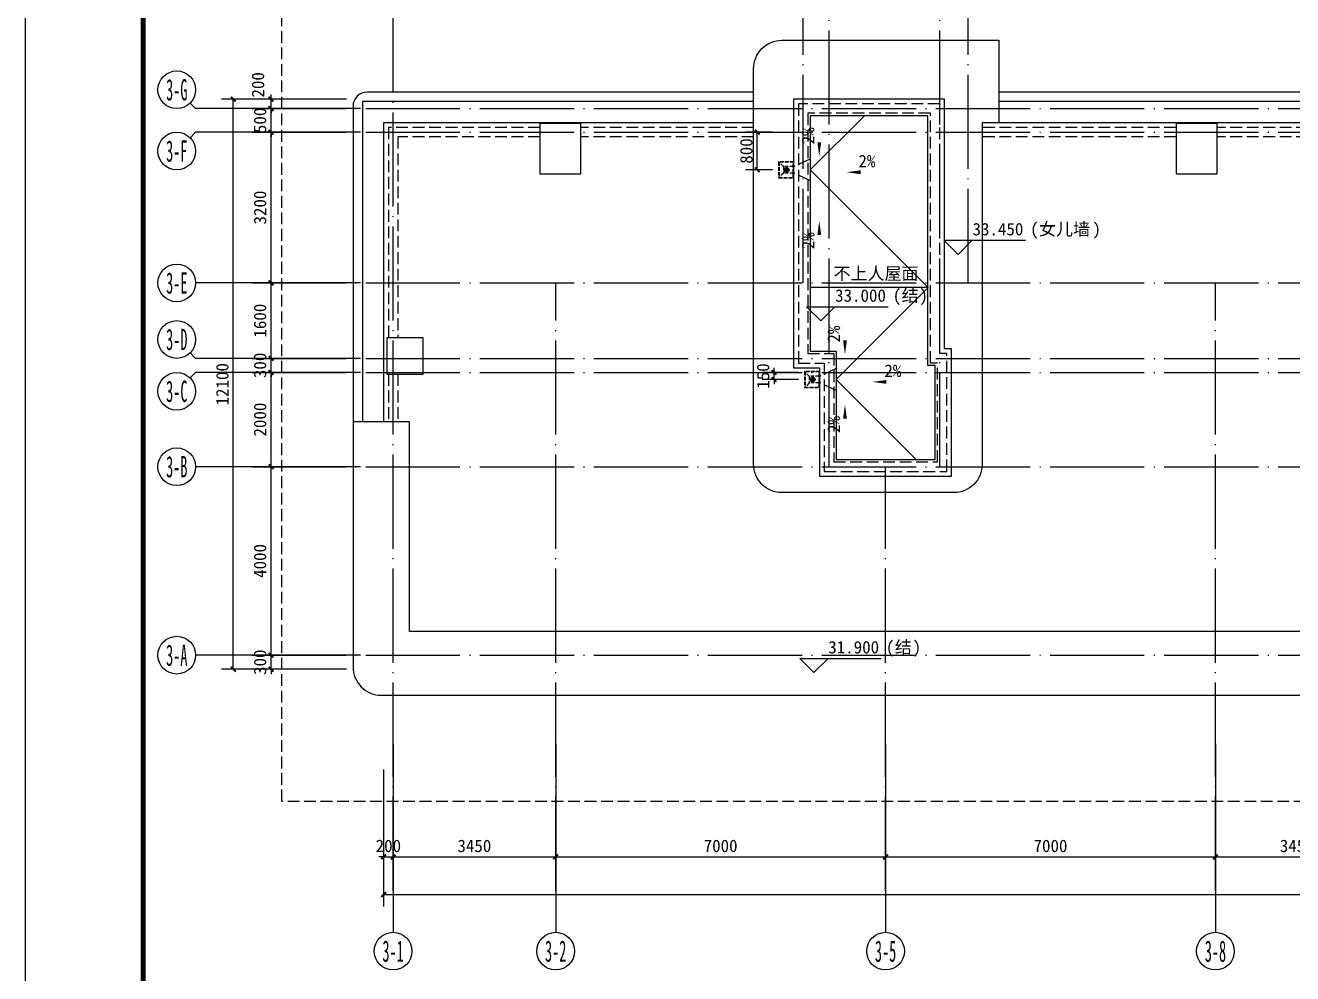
# Model space of a CAD drawing. Extents: x -46233 to 84150, y 109350 to 390860.
# Drawn here: x 0 to 26891, y 359141 to 379267 of the extents above; entities that cross this region are included whole.
import ezdxf
from ezdxf.enums import TextEntityAlignment as Align

# ---------------------------------------------------------------- set-up
doc = ezdxf.new("R2010")
doc.units = 0
doc.header["$LTSCALE"] = 1000
doc.header["$MEASUREMENT"] = 0
for name, pattern in [('3#-轴线$1$DOTE', [2.42, 2, -0.2, 0.02, -0.2]), ('3#楼屋顶平面$0$DASH', [0.35, 0.25, -0.1]), ('DASH', [0.35, 0.25, -0.1])]:
    doc.linetypes.add(name, pattern=pattern)
doc.layers.get('Defpoints').update_dxf_attribs({"color": 4, "linetype": 'DASH'})
for name, color, linetype in [('$0$A-ANNO-TEXT', 7, 'Continuous'), ('3#-轴号$0$A-ANNO-AXIS-CIRC', 3, 'Continuous'), ('3#-轴号$0$A-ANNO-AXIS-TEXT', 7, 'Continuous'), ('3#-轴号$0$A-ANNO-DIMS', 3, 'Continuous'), ('3#-轴线$1$A-ANNO-DOTE', 10, '3#-轴线$1$DOTE'), ('3#楼屋顶平面$0$A-00-HX-113-wall-01Y$0$HRAL', 31, 'Continuous'), ('3#楼屋顶平面$0$A-DRAN', 243, 'Continuous'), ('3#楼屋顶平面$0$A-DRAN-SYMB', 243, 'Continuous'), ('3#楼屋顶平面$0$A-ROOF', 241, 'Continuous'), ('A-ANNO-DIMS', 3, 'Continuous'), ('A-ANNO-LEVL', 3, 'Continuous'), ('A-ANNO-SYMB', 3, 'Continuous'), ('A-ANNO-TEXT', 255, 'Continuous'), ('A1-无手签$0$A-ANNO-TTLB', 7, 'Continuous'), ('AXIS_TEXT', 7, 'Continuous')]:
    doc.layers.add(name, color=color, linetype=linetype)
doc.styles.add('3#-轴号$0$_TCH_AXIS', font='')
doc.styles.add('3#-轴号$0$_TCH_DIM_T3', font='')
doc.styles.add('_TCH_DIM', font='')
doc.styles.add('_TCH_DIM_T3', font='')
doc.styles.add('COMPLEX', font='COMPLEX')
doc.styles.get("Standard").update_dxf_attribs({"font": ''})
doc.styles.get('3#-轴号$0$_TCH_AXIS').set_extended_font_data('SimSun')
doc.styles.get('3#-轴号$0$_TCH_DIM_T3').set_extended_font_data('SimSun')
doc.styles.get('_TCH_DIM').set_extended_font_data('SimSun')
doc.styles.get('_TCH_DIM_T3').set_extended_font_data('SimSun')
doc.styles.get('Standard').set_extended_font_data('SimSun')
doc.dimstyles.new('3#-轴号$0$_TCH_ARCH&&100', dxfattribs={"dimtxt": 264.345992, "dimasz": 100, "dimexe": 250, "dimexo": 300, "dimgap": 100, "dimtad": 1, "dimdec": 0, "dimzin": 0, "dimdsep": 46, "dimtxsty": '3#-轴号$0$_TCH_DIM_T3', "dimblk": '3#-轴号$0$_ArchTick', "dimcen": 0.09, "dimclrt": 7, "dimazin": 2, "dimtfac": 1, "dimtdec": 0, "dimtix": 1, "dimtmove": 2, "dimatfit": 3, "dimfxl": 100, "dimtolj": 1, "dimtzin": 0, "dimarcsym": 0})
doc.dimstyles.new('_TCH_ARCH&&100', dxfattribs={"dimtxt": 264.345992, "dimasz": 100, "dimexe": 250, "dimexo": 300, "dimgap": 100, "dimtad": 1, "dimdec": 0, "dimzin": 0, "dimdsep": 46, "dimtxsty": '_TCH_DIM_T3', "dimblk": 'ARCHTICK', "dimcen": 0.09, "dimclrt": 7, "dimazin": 2, "dimtfac": 1, "dimtdec": 0, "dimtix": 1, "dimtmove": 2, "dimatfit": 3, "dimfxl": 100, "dimtolj": 1, "dimtzin": 0, "dimarcsym": 0})

# ---------------------------------------------------------------- blocks, each defined once
blk = doc.blocks.new('3#-轴线')
at = {"layer": '3#-轴线$1$A-ANNO-DOTE'}
for points in [[(0, -16100), (0, 5500)], [(8700, -3200), (8700, 5500)], [(9250, -7100), (9250, 5500)], [(11600, -7100), (11600, 5500)], [(12200, -3200), (12200, 5500)], [(-3000, 500), (45757, 500)], [(-3000, 0), (45757, 0)], [(-3000, -3200), (45757, -3200)], [(3450, -16100), (3450, -3200)], [(17450, -16100), (17450, -3200)], [(-3000, -4800), (45757, -4800)], [(-3000, -5100), (45757, -5100)], [(-3000, -7100), (45757, -7100)], [(10450, -16100), (10450, -7100)], [(-3000, -11100), (45757, -11100)]]:
    blk.add_lwpolyline(points, dxfattribs=at)
blk = doc.blocks.new('_AXISO')
blk.add_circle((0, 0), 0.5)
at = {"layer": 'AXIS_TEXT', "style": 'COMPLEX', "width": 1.041667}
blk.add_attdef('A', text='', height=0.56, dxfattribs=at).set_placement((-0.25, -0.28), (0.25, -0.28), align=Align.FIT)
blk = doc.blocks.new('3#-轴号$0$_ArchTick')
at = {"color": 0, "linetype": 'ByBlock', "const_width": 0.4}
blk.add_lwpolyline([(-0.5, -0.5), (0.5, 0.5)], dxfattribs=at)
blk = doc.blocks.new('*D797')
at = {"layer": '3#-轴号$0$A-ANNO-DIMS', "color": 0, "lineweight": -2, "transparency": 16777216}
for p, q in [((0, -15882), (0, -16632)), ((3450, -15882), (3450, -16632)), ((0, -16382), (3450, -16382))]:
    blk.add_line(p, q, dxfattribs=at)
at = {"layer": 'Defpoints', "color": 0, "transparency": 16777216}
for p in [(0, -15582), (3450, -15582), (3450, -16382)]:
    blk.add_point(p, dxfattribs=at)
at = {"layer": '3#-轴号$0$A-ANNO-DIMS', "color": 0, "lineweight": -2, "transparency": 16777216, "xscale": 100, "yscale": 100, "zscale": 100, "rotation": 180}
blk.add_blockref('3#-轴号$0$_ArchTick', (0, -16382), dxfattribs=at)
at = {"layer": '3#-轴号$0$A-ANNO-DIMS', "color": 0, "lineweight": -2, "transparency": 16777216, "xscale": 100, "yscale": 100, "zscale": 100}
blk.add_blockref('3#-轴号$0$_ArchTick', (3450, -16382), dxfattribs=at)
at = {"layer": '3#-轴号$0$A-ANNO-DIMS', "color": 7, "transparency": 16777216, "insert": (1725, -16149), "char_height": 264.3, "attachment_point": 5, "style": '3#-轴号$0$_TCH_DIM_T3'}
blk.add_mtext('\\A1;3450', dxfattribs=at)
blk = doc.blocks.new('*D798')
at = {"layer": '3#-轴号$0$A-ANNO-DIMS', "color": 0, "lineweight": -2, "transparency": 16777216}
for p, q in [((3450, -15882), (3450, -16632)), ((10450, -15882), (10450, -16632)), ((3450, -16382), (10450, -16382))]:
    blk.add_line(p, q, dxfattribs=at)
at = {"layer": 'Defpoints', "color": 0, "transparency": 16777216}
for p in [(3450, -15582), (10450, -15582), (10450, -16382)]:
    blk.add_point(p, dxfattribs=at)
at = {"layer": '3#-轴号$0$A-ANNO-DIMS', "color": 0, "lineweight": -2, "transparency": 16777216, "xscale": 100, "yscale": 100, "zscale": 100, "rotation": 180}
blk.add_blockref('3#-轴号$0$_ArchTick', (3450, -16382), dxfattribs=at)
at = {"layer": '3#-轴号$0$A-ANNO-DIMS', "color": 0, "lineweight": -2, "transparency": 16777216, "xscale": 100, "yscale": 100, "zscale": 100}
blk.add_blockref('3#-轴号$0$_ArchTick', (10450, -16382), dxfattribs=at)
at = {"layer": '3#-轴号$0$A-ANNO-DIMS', "color": 7, "transparency": 16777216, "insert": (6950, -16149), "char_height": 264.3, "attachment_point": 5, "style": '3#-轴号$0$_TCH_DIM_T3'}
blk.add_mtext('\\A1;7000', dxfattribs=at)
blk = doc.blocks.new('*D799')
at = {"layer": '3#-轴号$0$A-ANNO-DIMS', "color": 0, "lineweight": -2, "transparency": 16777216}
for p, q in [((10450, -15882), (10450, -16632)), ((17450, -15882), (17450, -16632)), ((10450, -16382), (17450, -16382))]:
    blk.add_line(p, q, dxfattribs=at)
at = {"layer": 'Defpoints', "color": 0, "transparency": 16777216}
for p in [(10450, -15582), (17450, -15582), (17450, -16382)]:
    blk.add_point(p, dxfattribs=at)
at = {"layer": '3#-轴号$0$A-ANNO-DIMS', "color": 0, "lineweight": -2, "transparency": 16777216, "xscale": 100, "yscale": 100, "zscale": 100, "rotation": 180}
blk.add_blockref('3#-轴号$0$_ArchTick', (10450, -16382), dxfattribs=at)
at = {"layer": '3#-轴号$0$A-ANNO-DIMS', "color": 0, "lineweight": -2, "transparency": 16777216, "xscale": 100, "yscale": 100, "zscale": 100}
blk.add_blockref('3#-轴号$0$_ArchTick', (17450, -16382), dxfattribs=at)
at = {"layer": '3#-轴号$0$A-ANNO-DIMS', "color": 7, "transparency": 16777216, "insert": (13950, -16149), "char_height": 264.3, "attachment_point": 5, "style": '3#-轴号$0$_TCH_DIM_T3'}
blk.add_mtext('\\A1;7000', dxfattribs=at)
blk = doc.blocks.new('*D800')
at = {"layer": '3#-轴号$0$A-ANNO-DIMS', "color": 0, "lineweight": -2, "transparency": 16777216}
for p, q in [((17450, -15882), (17450, -16632)), ((20900, -15882), (20900, -16632)), ((17450, -16382), (20900, -16382))]:
    blk.add_line(p, q, dxfattribs=at)
at = {"layer": 'Defpoints', "color": 0, "transparency": 16777216}
for p in [(17450, -15582), (20900, -15582), (20900, -16382)]:
    blk.add_point(p, dxfattribs=at)
at = {"layer": '3#-轴号$0$A-ANNO-DIMS', "color": 0, "lineweight": -2, "transparency": 16777216, "xscale": 100, "yscale": 100, "zscale": 100, "rotation": 180}
blk.add_blockref('3#-轴号$0$_ArchTick', (17450, -16382), dxfattribs=at)
at = {"layer": '3#-轴号$0$A-ANNO-DIMS', "color": 0, "lineweight": -2, "transparency": 16777216, "xscale": 100, "yscale": 100, "zscale": 100}
blk.add_blockref('3#-轴号$0$_ArchTick', (20900, -16382), dxfattribs=at)
at = {"layer": '3#-轴号$0$A-ANNO-DIMS', "color": 7, "transparency": 16777216, "insert": (19175, -16149), "char_height": 264.3, "attachment_point": 5, "style": '3#-轴号$0$_TCH_DIM_T3'}
blk.add_mtext('\\A1;3450', dxfattribs=at)
blk = doc.blocks.new('*D805')
at = {"layer": '3#-轴号$0$A-ANNO-DIMS', "color": 0, "lineweight": -2, "transparency": 16777216}
for p, q in [((-2589, -12100), (-2589, -8100)), ((-2389, -8100), (-2339, -8100)), ((-2389, -12100), (-2339, -12100))]:
    blk.add_line(p, q, dxfattribs=at)
at = {"layer": 'Defpoints', "color": 0, "transparency": 16777216}
for p in [(-2689, -8100), (-2589, -8100), (-2689, -12100)]:
    blk.add_point(p, dxfattribs=at)
at = {"layer": '3#-轴号$0$A-ANNO-DIMS', "color": 0, "lineweight": -2, "transparency": 16777216, "xscale": 100, "yscale": 100, "zscale": 100}
for p, rotation in [((-2589, -8100), 90), ((-2589, -12100), 270)]:
    blk.add_blockref('3#-轴号$0$_ArchTick', p, dxfattribs=dict(at, rotation=rotation))
at = {"layer": '3#-轴号$0$A-ANNO-DIMS', "color": 7, "transparency": 16777216, "insert": (-2822, -10100), "char_height": 264.3, "attachment_point": 5, "rotation": 90, "style": '3#-轴号$0$_TCH_DIM_T3'}
blk.add_mtext('\\A1;4000', dxfattribs=at)
blk = doc.blocks.new('*D806')
at = {"layer": '3#-轴号$0$A-ANNO-DIMS', "color": 0, "lineweight": -2, "transparency": 16777216}
for p, q in [((-2589, -8100), (-2589, -6100)), ((-2389, -6100), (-2339, -6100)), ((-2389, -8100), (-2339, -8100))]:
    blk.add_line(p, q, dxfattribs=at)
at = {"layer": 'Defpoints', "color": 0, "transparency": 16777216}
for p in [(-2689, -6100), (-2589, -6100), (-2689, -8100)]:
    blk.add_point(p, dxfattribs=at)
at = {"layer": '3#-轴号$0$A-ANNO-DIMS', "color": 0, "lineweight": -2, "transparency": 16777216, "xscale": 100, "yscale": 100, "zscale": 100}
for p, rotation in [((-2589, -6100), 90), ((-2589, -8100), 270)]:
    blk.add_blockref('3#-轴号$0$_ArchTick', p, dxfattribs=dict(at, rotation=rotation))
at = {"layer": '3#-轴号$0$A-ANNO-DIMS', "color": 7, "transparency": 16777216, "insert": (-2822, -7100), "char_height": 264.3, "attachment_point": 5, "rotation": 90, "style": '3#-轴号$0$_TCH_DIM_T3'}
blk.add_mtext('\\A1;2000', dxfattribs=at)
blk = doc.blocks.new('*D807')
at = {"layer": '3#-轴号$0$A-ANNO-DIMS', "color": 0, "lineweight": -2, "transparency": 16777216}
for p, q in [((-2589, -5800), (-2589, -5700)), ((-2589, -6100), (-2589, -5800)), ((-2389, -5800), (-2339, -5800)), ((-2589, -6100), (-2589, -6200)), ((-2389, -6100), (-2339, -6100))]:
    blk.add_line(p, q, dxfattribs=at)
at = {"layer": 'Defpoints', "color": 0, "transparency": 16777216}
for p in [(-2689, -5800), (-2589, -5800), (-2689, -6100)]:
    blk.add_point(p, dxfattribs=at)
at = {"layer": '3#-轴号$0$A-ANNO-DIMS', "color": 0, "lineweight": -2, "transparency": 16777216, "xscale": 100, "yscale": 100, "zscale": 100}
for p, rotation in [((-2589, -5800), 270), ((-2589, -6100), 90)]:
    blk.add_blockref('3#-轴号$0$_ArchTick', p, dxfattribs=dict(at, rotation=rotation))
at = {"layer": '3#-轴号$0$A-ANNO-DIMS', "color": 7, "transparency": 16777216, "insert": (-2822, -5950), "char_height": 264.3, "attachment_point": 5, "rotation": 90, "style": '3#-轴号$0$_TCH_DIM_T3'}
blk.add_mtext('\\A1;300', dxfattribs=at)
blk = doc.blocks.new('*D808')
at = {"layer": '3#-轴号$0$A-ANNO-DIMS', "color": 0, "lineweight": -2, "transparency": 16777216}
for p, q in [((-2589, -5800), (-2589, -4200)), ((-2389, -4200), (-2339, -4200)), ((-2389, -5800), (-2339, -5800))]:
    blk.add_line(p, q, dxfattribs=at)
at = {"layer": 'Defpoints', "color": 0, "transparency": 16777216}
for p in [(-2689, -4200), (-2589, -4200), (-2689, -5800)]:
    blk.add_point(p, dxfattribs=at)
at = {"layer": '3#-轴号$0$A-ANNO-DIMS', "color": 0, "lineweight": -2, "transparency": 16777216, "xscale": 100, "yscale": 100, "zscale": 100}
for p, rotation in [((-2589, -4200), 90), ((-2589, -5800), 270)]:
    blk.add_blockref('3#-轴号$0$_ArchTick', p, dxfattribs=dict(at, rotation=rotation))
at = {"layer": '3#-轴号$0$A-ANNO-DIMS', "color": 7, "transparency": 16777216, "insert": (-2822, -5000), "char_height": 264.3, "attachment_point": 5, "rotation": 90, "style": '3#-轴号$0$_TCH_DIM_T3'}
blk.add_mtext('\\A1;1600', dxfattribs=at)
blk = doc.blocks.new('*D809')
at = {"layer": '3#-轴号$0$A-ANNO-DIMS', "color": 0, "lineweight": -2, "transparency": 16777216}
for p, q in [((-2589, -4200), (-2589, -1000)), ((-2389, -1000), (-2339, -1000)), ((-2389, -4200), (-2339, -4200))]:
    blk.add_line(p, q, dxfattribs=at)
at = {"layer": 'Defpoints', "color": 0, "transparency": 16777216}
for p in [(-2689, -1000), (-2589, -1000), (-2689, -4200)]:
    blk.add_point(p, dxfattribs=at)
at = {"layer": '3#-轴号$0$A-ANNO-DIMS', "color": 0, "lineweight": -2, "transparency": 16777216, "xscale": 100, "yscale": 100, "zscale": 100}
for p, rotation in [((-2589, -1000), 90), ((-2589, -4200), 270)]:
    blk.add_blockref('3#-轴号$0$_ArchTick', p, dxfattribs=dict(at, rotation=rotation))
at = {"layer": '3#-轴号$0$A-ANNO-DIMS', "color": 7, "transparency": 16777216, "insert": (-2822, -2600), "char_height": 264.3, "attachment_point": 5, "rotation": 90, "style": '3#-轴号$0$_TCH_DIM_T3'}
blk.add_mtext('\\A1;3200', dxfattribs=at)
blk = doc.blocks.new('*D810')
at = {"layer": '3#-轴号$0$A-ANNO-DIMS', "color": 0, "lineweight": -2, "transparency": 16777216}
for p, q in [((-2589, -500), (-2589, -400)), ((-2589, -1000), (-2589, -500)), ((-2389, -500), (-2339, -500)), ((-2589, -1000), (-2589, -1100)), ((-2389, -1000), (-2339, -1000))]:
    blk.add_line(p, q, dxfattribs=at)
at = {"layer": 'Defpoints', "color": 0, "transparency": 16777216}
for p in [(-2689, -500), (-2589, -500), (-2689, -1000)]:
    blk.add_point(p, dxfattribs=at)
at = {"layer": '3#-轴号$0$A-ANNO-DIMS', "color": 0, "lineweight": -2, "transparency": 16777216, "xscale": 100, "yscale": 100, "zscale": 100}
for p, rotation in [((-2589, -500), 270), ((-2589, -1000), 90)]:
    blk.add_blockref('3#-轴号$0$_ArchTick', p, dxfattribs=dict(at, rotation=rotation))
at = {"layer": '3#-轴号$0$A-ANNO-DIMS', "color": 7, "transparency": 16777216, "insert": (-2822, -750), "char_height": 264.3, "attachment_point": 5, "rotation": 90, "style": '3#-轴号$0$_TCH_DIM_T3'}
blk.add_mtext('\\A1;500', dxfattribs=at)
blk = doc.blocks.new('3#楼屋顶平面$0$$1$1#_arcd-2~9F$0$03_2#_arcd$0$04_F01_arcd$0$asdfded')
at = {"layer": '3#楼屋顶平面$0$A-DRAN-SYMB'}
for points in [[(-29342, 118921), (-29258, 118921)], [(-29300, 118966), (-29300, 118876)]]:
    blk.add_lwpolyline(points, dxfattribs=at)
for radius in [30, 18]:
    blk.add_circle((-29300, 118921), radius, dxfattribs=at)
blk = doc.blocks.new('3#楼屋顶平面')
at = {"layer": '3#楼屋顶平面$0$A-00-HX-113-wall-01Y$0$HRAL'}
blk.add_lwpolyline([(-11300, 950), (-11300, -4250, 0.414214), (-10700, -4850), (10150, -4850), (10150, -3500), (-10100, -3500), (-10100, 950)], format="xyb", close=True, dxfattribs=at)
at = {"layer": '3#楼屋顶平面$0$A-DRAN'}
for points in [[(-449, 7450), (-1599, 6300), (901, 3800), (-1049, 1850), (651, 150)], [(901, 3800), (-1599, 3800)]]:
    blk.add_lwpolyline(points, dxfattribs=at)
at = {"layer": '3#楼屋顶平面$0$A-DRAN-SYMB', "linetype": '3#楼屋顶平面$0$DASH', "ltscale": 0.3}
for p, q in [((-2169, 6370), (-2259, 6460)), ((-2169, 6230), (-2259, 6140)), ((-1959, 6370), (-2169, 6370)), ((-2169, 6370), (-2169, 6230)), ((-1959, 6230), (-2169, 6230)), ((-1619, 1920), (-1709, 2010)), ((-1409, 1920), (-1619, 1920)), ((-1619, 1920), (-1619, 1780)), ((-1619, 1780), (-1709, 1690)), ((-1409, 1780), (-1619, 1780))]:
    blk.add_line(p, q, dxfattribs=at)
at = {"layer": '3#楼屋顶平面$0$A-DRAN-SYMB', "linetype": '3#楼屋顶平面$0$DASH'}
for p, q in [((-1610, 6528), (-1949, 6365)), ((-1610, 6072), (-1949, 6235)), ((-1060, 2078), (-1399, 1915)), ((-1060, 1622), (-1399, 1785))]:
    blk.add_line(p, q, dxfattribs=at)
at = {"layer": '3#楼屋顶平面$0$A-DRAN-SYMB', "linetype": '3#楼屋顶平面$0$DASH', "ltscale": 0.3}
for points in [[(-2269, 6470), (-2269, 6130), (-1949, 6130), (-1949, 6470)], [(-2259, 6460), (-2259, 6140), (-1959, 6140), (-1959, 6460)], [(-1719, 2020), (-1719, 1680), (-1399, 1680), (-1399, 2020)], [(-1709, 2010), (-1709, 1690), (-1409, 1690), (-1409, 2010)]]:
    blk.add_lwpolyline(points, close=True, dxfattribs=at)
at = {"layer": '3#楼屋顶平面$0$A-ROOF'}
blk.add_lwpolyline([(1450, -550), (-2200, -550, -0.414214), (-2800, 50), (-2800, 8450, -0.414214), (-2200, 9050), (2400, 9050), (2400, 7300), (2050, 7300), (2050, 50, -0.414214)], format="xyb", close=True, dxfattribs=at)
blk.add_lwpolyline([(-2800, 7950), (-11000, 7950, 0.414214), (-11300, 7650), (-11300, 950)], format="xyb", dxfattribs=at)
for points in [[(1400, -200), (1400, 2500), (1250, 2500), (1250, 7800), (-1950, 7800), (-1950, 2100), (-1400, 2100), (-1400, -200)], [(-7335, 6215), (-6465, 6215), (-6465, 7285), (-7335, 7285)], [(1050, 150), (1050, 2150), (900, 2150), (900, 7450), (-1600, 7450), (-1600, 2450), (-1050, 2450), (-1050, 150)], [(6165, 6215), (7035, 6215), (7035, 7285), (6165, 7285)], [(-10585, 1965), (-9815, 1965), (-9815, 2735), (-10585, 2735)]]:
    blk.add_lwpolyline(points, close=True, dxfattribs=at)
for points in [[(18500, 7950), (2400, 7950)], [(-2800, 7750), (-11100, 7750), (-11100, 950)], [(18500, 7750), (2400, 7750)], [(-2800, 7300), (-10650, 7300), (-10650, 950)], [(18850, 7300), (2050, 7300)]]:
    blk.add_lwpolyline(points, dxfattribs=at)
at = {"layer": '3#楼屋顶平面$0$A-ROOF', "linetype": '3#楼屋顶平面$0$DASH'}
blk.add_lwpolyline([(1300, -100), (1300, 2400), (1150, 2400), (1150, 7700), (-1850, 7700), (-1850, 2200), (-1300, 2200), (-1300, -100)], close=True, dxfattribs=at)
for points in [[(1100, 100), (1100, 2200), (950, 2200), (950, 7500), (-1650, 7500), (-1650, 2400), (-1100, 2400), (-1100, 100), (1100, 100)], [(-7335, 7200), (-10550, 7200), (-10550, 2735)], [(-7335, 7000), (-10350, 7000), (-10350, 2735)], [(-2800, 7200), (-6465, 7200)], [(-2800, 7000), (-6465, 7000)], [(6165, 7200), (2050, 7200)], [(6165, 7000), (2050, 7000)], [(13865, 7200), (7035, 7200)], [(13865, 7000), (7035, 7000)], [(-10550, 1965), (-10550, 950)], [(-10350, 1965), (-10350, 950)]]:
    blk.add_lwpolyline(points, dxfattribs=at)
at = {"ltscale": 0.3, "xscale": -1.66666664276272, "yscale": 1.66666664276272, "zscale": 1.66666664276272, "rotation": 180}
blk.add_blockref('3#楼屋顶平面$0$$1$1#_arcd-2~9F$0$03_2#_arcd$0$04_F01_arcd$0$asdfded', (46734, 204502), dxfattribs=at)
at = {"xscale": -1.66666664276272, "yscale": 1.66666664276272, "zscale": 1.66666664276272, "rotation": 180}
blk.add_blockref('3#楼屋顶平面$0$$1$1#_arcd-2~9F$0$03_2#_arcd$0$04_F01_arcd$0$asdfded', (47284, 200052), dxfattribs=at)
blk = doc.blocks.new('_ArchTick')
at = {"color": 0, "linetype": 'ByBlock', "const_width": 0.4}
blk.add_lwpolyline([(-0.5, -0.5), (0.5, 0.5)], dxfattribs=at)
blk = doc.blocks.new('*D315')
at = {"layer": 'A-ANNO-DIMS', "color": 0, "lineweight": -2, "transparency": 16777216}
for p, q in [((15853, 377000), (15281, 377000)), ((15531, 376200), (15531, 377000)), ((15853, 376200), (15281, 376200))]:
    blk.add_line(p, q, dxfattribs=at)
at = {"layer": 'Defpoints', "color": 0, "transparency": 16777216}
for p in [(15531, 377000), (16153, 377000), (16153, 376200)]:
    blk.add_point(p, dxfattribs=at)
at = {"layer": 'A-ANNO-DIMS', "color": 0, "lineweight": -2, "transparency": 16777216, "xscale": 100, "yscale": 100, "zscale": 100}
for p, rotation in [((15531, 377000), 90), ((15531, 376200), 270)]:
    blk.add_blockref('_ArchTick', p, dxfattribs=dict(at, rotation=rotation))
at = {"layer": 'A-ANNO-DIMS', "color": 7, "transparency": 16777216, "insert": (15299, 376600), "char_height": 264.3, "attachment_point": 5, "rotation": 90, "style": '_TCH_DIM_T3'}
blk.add_mtext('\\A1;800', dxfattribs=at)
blk = doc.blocks.new('*D316')
at = {"layer": 'A-ANNO-DIMS', "color": 0, "lineweight": -2, "transparency": 16777216}
for p, q in [((16403, 371900), (15637, 371900)), ((15887, 371900), (15887, 372000)), ((15887, 371750), (15887, 371900)), ((16403, 371750), (15637, 371750)), ((15887, 371750), (15887, 371650))]:
    blk.add_line(p, q, dxfattribs=at)
at = {"layer": 'Defpoints', "color": 0, "transparency": 16777216}
for p in [(15887, 371900), (16703, 371900), (16703, 371750)]:
    blk.add_point(p, dxfattribs=at)
at = {"layer": 'A-ANNO-DIMS', "color": 0, "lineweight": -2, "transparency": 16777216, "xscale": 100, "yscale": 100, "zscale": 100}
for p, rotation in [((15887, 371900), 270), ((15887, 371750), 90)]:
    blk.add_blockref('_ArchTick', p, dxfattribs=dict(at, rotation=rotation))
at = {"layer": 'A-ANNO-DIMS', "color": 7, "transparency": 16777216, "insert": (15655, 371825), "char_height": 264.3, "attachment_point": 5, "rotation": 90, "style": '_TCH_DIM_T3'}
blk.add_mtext('\\A1;150', dxfattribs=at)
blk = doc.blocks.new('*D429')
at = {"layer": 'A-ANNO-DIMS', "color": 0, "lineweight": -2, "transparency": 16777216}
for p, q in [((7603, 362782), (7603, 361368)), ((7803, 362782), (7803, 361368)), ((7603, 361618), (7503, 361618)), ((7603, 361618), (7803, 361618)), ((7803, 361618), (7903, 361618))]:
    blk.add_line(p, q, dxfattribs=at)
at = {"layer": 'Defpoints', "color": 0, "transparency": 16777216}
for p in [(7603, 363082), (7803, 363082), (7803, 361618)]:
    blk.add_point(p, dxfattribs=at)
at = {"layer": 'A-ANNO-DIMS', "color": 0, "lineweight": -2, "transparency": 16777216, "xscale": 100, "yscale": 100, "zscale": 100}
blk.add_blockref('_ArchTick', (7603, 361618), dxfattribs=at)
at = {"layer": 'A-ANNO-DIMS', "color": 0, "lineweight": -2, "transparency": 16777216, "xscale": 100, "yscale": 100, "zscale": 100, "rotation": 180}
blk.add_blockref('_ArchTick', (7803, 361618), dxfattribs=at)
at = {"layer": 'A-ANNO-DIMS', "color": 7, "transparency": 16777216, "insert": (7703, 361851), "char_height": 264.3, "attachment_point": 5, "style": '_TCH_DIM_T3'}
blk.add_mtext('\\A1;200', dxfattribs=at)
blk = doc.blocks.new('*D434')
at = {"layer": 'A-ANNO-DIMS', "color": 0, "lineweight": -2, "transparency": 16777216}
for p, q in [((7603, 363474), (7603, 360568)), ((49803, 363474), (49803, 360568)), ((7603, 360818), (49803, 360818))]:
    blk.add_line(p, q, dxfattribs=at)
at = {"layer": 'Defpoints', "color": 0, "transparency": 16777216}
for p in [(7603, 363774), (49803, 363774), (49803, 360818)]:
    blk.add_point(p, dxfattribs=at)
at = {"layer": 'A-ANNO-DIMS', "color": 0, "lineweight": -2, "transparency": 16777216, "xscale": 100, "yscale": 100, "zscale": 100, "rotation": 180}
blk.add_blockref('_ArchTick', (7603, 360818), dxfattribs=at)
at = {"layer": 'A-ANNO-DIMS', "color": 0, "lineweight": -2, "transparency": 16777216, "xscale": 100, "yscale": 100, "zscale": 100}
blk.add_blockref('_ArchTick', (49803, 360818), dxfattribs=at)
at = {"layer": 'A-ANNO-DIMS', "color": 7, "transparency": 16777216, "insert": (28703, 361051), "char_height": 264.3, "attachment_point": 5, "style": '_TCH_DIM_T3'}
blk.add_mtext('\\A1;42200', dxfattribs=at)
blk = doc.blocks.new('*D439')
at = {"layer": 'A-ANNO-DIMS', "color": 0, "lineweight": -2, "transparency": 16777216}
for p, q in [((6513, 377700), (4963, 377700)), ((5213, 377700), (5213, 377800)), ((5213, 377500), (5213, 377700)), ((6513, 377500), (4963, 377500)), ((5213, 377500), (5213, 377400))]:
    blk.add_line(p, q, dxfattribs=at)
at = {"layer": 'Defpoints', "color": 0, "transparency": 16777216}
for p in [(5213, 377700), (6813, 377700), (6813, 377500)]:
    blk.add_point(p, dxfattribs=at)
at = {"layer": 'A-ANNO-DIMS', "color": 0, "lineweight": -2, "transparency": 16777216, "xscale": 100, "yscale": 100, "zscale": 100}
for p, rotation in [((5213, 377700), 270), ((5213, 377500), 90)]:
    blk.add_blockref('_ArchTick', p, dxfattribs=dict(at, rotation=rotation))
at = {"layer": 'A-ANNO-DIMS', "color": 7, "transparency": 16777216, "insert": (4938, 378005), "char_height": 264.3, "attachment_point": 5, "rotation": 90, "style": '_TCH_DIM_T3'}
blk.add_mtext('\\A1;200', dxfattribs=at)
blk = doc.blocks.new('*D440')
at = {"layer": 'A-ANNO-DIMS', "color": 0, "lineweight": -2, "transparency": 16777216}
for p, q in [((5213, 365900), (5213, 366000)), ((6303, 365900), (4963, 365900)), ((5213, 365600), (5213, 365900)), ((6303, 365600), (4963, 365600)), ((5213, 365600), (5213, 365500))]:
    blk.add_line(p, q, dxfattribs=at)
at = {"layer": 'Defpoints', "color": 0, "transparency": 16777216}
for p in [(5213, 365900), (6603, 365900), (6603, 365600)]:
    blk.add_point(p, dxfattribs=at)
at = {"layer": 'A-ANNO-DIMS', "color": 0, "lineweight": -2, "transparency": 16777216, "xscale": 100, "yscale": 100, "zscale": 100}
for p, rotation in [((5213, 365900), 270), ((5213, 365600), 90)]:
    blk.add_blockref('_ArchTick', p, dxfattribs=dict(at, rotation=rotation))
at = {"layer": 'A-ANNO-DIMS', "color": 7, "transparency": 16777216, "insert": (4981, 365750), "char_height": 264.3, "attachment_point": 5, "rotation": 90, "style": '_TCH_DIM_T3'}
blk.add_mtext('\\A1;300', dxfattribs=at)
blk = doc.blocks.new('*D468')
at = {"layer": 'A-ANNO-DIMS', "color": 0, "lineweight": -2, "transparency": 16777216}
for p, q in [((6813, 377700), (4163, 377700)), ((4413, 365600), (4413, 377700)), ((6813, 365600), (4163, 365600))]:
    blk.add_line(p, q, dxfattribs=at)
at = {"layer": 'Defpoints', "color": 0, "transparency": 16777216}
for p in [(4413, 377700), (7113, 377700), (7113, 365600)]:
    blk.add_point(p, dxfattribs=at)
at = {"layer": 'A-ANNO-DIMS', "color": 0, "lineweight": -2, "transparency": 16777216, "xscale": 100, "yscale": 100, "zscale": 100}
for p, rotation in [((4413, 377700), 90), ((4413, 365600), 270)]:
    blk.add_blockref('_ArchTick', p, dxfattribs=dict(at, rotation=rotation))
at = {"layer": 'A-ANNO-DIMS', "color": 7, "transparency": 16777216, "insert": (4181, 371650), "char_height": 264.3, "attachment_point": 5, "rotation": 90, "style": '_TCH_DIM_T3'}
blk.add_mtext('\\A1;12100', dxfattribs=at)
blk = doc.blocks.new('3#-轴号')
at = {"layer": '3#-轴号$0$A-ANNO-AXIS-CIRC'}
for p, q in [((-4306.6, -382.8), (-4189.4, -500)), ((-689.4, -500), (-4189.4, -500)), ((-4306.6, -1117.2), (-4189.4, -1000)), ((-689.4, -1000), (-4189.4, -1000)), ((-689.4, -4200), (-4189.4, -4200)), ((-4306.6, -5682.8), (-4189.4, -5800)), ((-689.4, -5800), (-4189.4, -5800)), ((-4306.6, -6217.2), (-4189.4, -6100)), ((-689.4, -6100), (-4189.4, -6100)), ((-689.4, -8100), (-4189.4, -8100)), ((-689.4, -12100), (-4189.4, -12100)), ((0, -13981.5), (0, -17981.5)), ((3450, -13981.5), (3450, -17981.5)), ((10450, -13981.5), (10450, -17981.5)), ((17450, -13981.5), (17450, -17981.5))]:
    blk.add_line(p, q, dxfattribs=at)
at = {"layer": 'Defpoints'}
blk.add_lwpolyline([(-2360.1, 4492.7), (44213.5, 4492.7), (44213.5, -15203.4), (-2360.1, -15203.4)], close=True, dxfattribs=at)
at = {"layer": '3#-轴号$0$A-ANNO-AXIS-CIRC'}
ref = blk.add_blockref('_AXISO', (-4589.4, -100), dxfattribs=dict(at, xscale=800, yscale=800, zscale=800))
ref.add_attrib('A', '3-G', dxfattribs={"layer": '3#-轴号$0$A-ANNO-AXIS-TEXT', "height": 452.55, "style": '3#-轴号$0$_TCH_AXIS', "width": 0.466146}).set_placement((-4815.7, -326.3), (-4363.1, -326.3), align=Align.FIT)
ref = blk.add_blockref('_AXISO', (-4589.4, -1400), dxfattribs=dict(at, xscale=800, yscale=800, zscale=800))
ref.add_attrib('A', '3-F', dxfattribs={"layer": '3#-轴号$0$A-ANNO-AXIS-TEXT', "height": 452.55, "style": '3#-轴号$0$_TCH_AXIS', "width": 0.466146}).set_placement((-4815.7, -1626.3), (-4363.1, -1626.3), align=Align.FIT)
ref = blk.add_blockref('_AXISO', (-4589.4, -4200), dxfattribs=dict(at, xscale=800, yscale=800, zscale=800))
ref.add_attrib('A', '3-E', dxfattribs={"layer": '3#-轴号$0$A-ANNO-AXIS-TEXT', "height": 452.55, "style": '3#-轴号$0$_TCH_AXIS', "width": 0.466146}).set_placement((-4815.7, -4426.3), (-4363.1, -4426.3), align=Align.FIT)
ref = blk.add_blockref('_AXISO', (-4589.4, -5400), dxfattribs=dict(at, xscale=800, yscale=800, zscale=800))
ref.add_attrib('A', '3-D', dxfattribs={"layer": '3#-轴号$0$A-ANNO-AXIS-TEXT', "height": 452.55, "style": '3#-轴号$0$_TCH_AXIS', "width": 0.466146}).set_placement((-4815.7, -5626.3), (-4363.1, -5626.3), align=Align.FIT)
ref = blk.add_blockref('_AXISO', (-4589.4, -6500), dxfattribs=dict(at, xscale=800, yscale=800, zscale=800))
ref.add_attrib('A', '3-C', dxfattribs={"layer": '3#-轴号$0$A-ANNO-AXIS-TEXT', "height": 452.55, "style": '3#-轴号$0$_TCH_AXIS', "width": 0.466146}).set_placement((-4815.7, -6726.3), (-4363.1, -6726.3), align=Align.FIT)
ref = blk.add_blockref('_AXISO', (-4589.4, -8100), dxfattribs=dict(at, xscale=800, yscale=800, zscale=800))
ref.add_attrib('A', '3-B', dxfattribs={"layer": '3#-轴号$0$A-ANNO-AXIS-TEXT', "height": 452.55, "style": '3#-轴号$0$_TCH_AXIS', "width": 0.466146}).set_placement((-4815.7, -8326.3), (-4363.1, -8326.3), align=Align.FIT)
ref = blk.add_blockref('_AXISO', (-4589.4, -12100), dxfattribs=dict(at, xscale=800, yscale=800, zscale=800))
ref.add_attrib('A', '3-A', dxfattribs={"layer": '3#-轴号$0$A-ANNO-AXIS-TEXT', "height": 452.55, "style": '3#-轴号$0$_TCH_AXIS', "width": 0.466146}).set_placement((-4815.7, -12326.3), (-4363.1, -12326.3), align=Align.FIT)
ref = blk.add_blockref('_AXISO', (0, -18381.5), dxfattribs=dict(at, xscale=800, yscale=800, zscale=800))
ref.add_attrib('A', '3-1', dxfattribs={"layer": '3#-轴号$0$A-ANNO-AXIS-TEXT', "height": 452.55, "style": '3#-轴号$0$_TCH_AXIS', "width": 0.466146}).set_placement((-226.3, -18607.8), (226.3, -18607.8), align=Align.FIT)
ref = blk.add_blockref('_AXISO', (3450, -18381.5), dxfattribs=dict(at, xscale=800, yscale=800, zscale=800))
ref.add_attrib('A', '3-2', dxfattribs={"layer": '3#-轴号$0$A-ANNO-AXIS-TEXT', "height": 452.55, "style": '3#-轴号$0$_TCH_AXIS', "width": 0.466146}).set_placement((3223.7, -18607.8), (3676.3, -18607.8), align=Align.FIT)
ref = blk.add_blockref('_AXISO', (10450, -18381.5), dxfattribs=dict(at, xscale=800, yscale=800, zscale=800))
ref.add_attrib('A', '3-5', dxfattribs={"layer": '3#-轴号$0$A-ANNO-AXIS-TEXT', "height": 452.55, "style": '3#-轴号$0$_TCH_AXIS', "width": 0.466146}).set_placement((10223.7, -18607.8), (10676.3, -18607.8), align=Align.FIT)
ref = blk.add_blockref('_AXISO', (17450, -18381.5), dxfattribs=dict(at, xscale=800, yscale=800, zscale=800))
ref.add_attrib('A', '3-8', dxfattribs={"layer": '3#-轴号$0$A-ANNO-AXIS-TEXT', "height": 452.55, "style": '3#-轴号$0$_TCH_AXIS', "width": 0.466146}).set_placement((17223.7, -18607.8), (17676.3, -18607.8), align=Align.FIT)
at = {"layer": '3#-轴号$0$A-ANNO-DIMS'}
for p1, p2, distance, picture, middle in [((-2689.4, -1000), (-2689.4, -500), -100, '*D810', (-2821.6, -750)), ((-2689.4, -4200), (-2689.4, -1000), -100, '*D809', (-2821.6, -2600)), ((-2689.4, -5800), (-2689.4, -4200), -100, '*D808', (-2821.6, -5000)), ((-2689.4, -6100), (-2689.4, -5800), -100, '*D807', (-2821.6, -5950)), ((-2689.4, -8100), (-2689.4, -6100), -100, '*D806', (-2821.6, -7100)), ((-2689.4, -12100), (-2689.4, -8100), -100, '*D805', (-2821.6, -10100)), ((0, -15581.5), (3450, -15581.5), -800, '*D797', (1725, -16149.3)), ((3450, -15581.5), (10450, -15581.5), -800, '*D798', (6950, -16149.3)), ((10450, -15581.5), (17450, -15581.5), -800, '*D799', (13950, -16149.3)), ((17450, -15581.5), (20900, -15581.5), -800, '*D800', (19175, -16149.3))]:
    dim = blk.add_aligned_dim(p1=p1, p2=p2, distance=distance, dimstyle='3#-轴号$0$_TCH_ARCH&&100', dxfattribs=at)
    dim.commit()
    dim.dimension.update_dxf_attribs({"geometry": picture, "text_midpoint": middle})

msp = doc.modelspace()

# ---------------------------------------------------------------- linework, layer by layer
at = {"layer": 'A-ANNO-LEVL'}
for p, q in [((19792.4, 374404.7), (19492.4, 374704.7)), ((19492.4, 374704.7), (21220.4, 374704.7)), ((19792.4, 374404.7), (20092.4, 374704.7)), ((16876.5, 372995.9), (16576.5, 373295.9)), ((16576.5, 373295.9), (18304.5, 373295.9)), ((16876.5, 372995.9), (17176.5, 373295.9)), ((16731.7, 365531.9), (16431.7, 365831.9)), ((16431.7, 365831.9), (18159.7, 365831.9)), ((16731.7, 365531.9), (17031.7, 365831.9))]:
    msp.add_line(p, q, dxfattribs=at)
at = {"layer": 'A-ANNO-SYMB'}
for points in [[(16845.9, 377347, 0, 0, 0), (16845.9, 376487, 0, 80, 0), (16845.9, 376787, 0, 0, 0)], [(18282.3, 376149.6, 0, 0, 0), (17422.3, 376149.6, 0, 80, 0), (17722.3, 376149.6, 0, 0, 0)], [(16845.9, 374260.7, 0, 0, 0), (16845.9, 375120.7, 0, 80, 0), (16845.9, 374820.7, 0, 0, 0)], [(17391.3, 373139.3, 0, 0, 0), (17391.3, 372279.3, 0, 80, 0), (17391.3, 372579.3, 0, 0, 0)], [(18832.3, 371699.7, 0, 0, 0), (17972.3, 371699.7, 0, 80, 0), (18272.3, 371699.7, 0, 0, 0)], [(17391.3, 370360.9, 0, 0, 0), (17391.3, 371220.9, 0, 80, 0), (17391.3, 370920.9, 0, 0, 0)]]:
    msp.add_lwpolyline(points, format="xyseb", dxfattribs=at)
at = {"layer": 'A1-无手签$0$A-ANNO-TTLB'}
msp.add_lwpolyline([(0, 328200), (0, 387600), (84100, 387600), (84100, 328200)], close=True, dxfattribs=at)
at = {"layer": 'A1-无手签$0$A-ANNO-TTLB', "const_width": 100}
msp.add_lwpolyline([(2500, 329200), (83100, 329200), (83100, 386600), (2500, 386600)], close=True, dxfattribs=at)

# ---------------------------------------------------------------- block references
for name, p in [('3#-轴号', (7802.7, 378000)), ('3#-轴线', (7802.7, 377000)), ('3#楼屋顶平面', (18252.7, 369900))]:
    msp.add_blockref(name, p)

# ---------------------------------------------------------------- texts
at = {"layer": '$0$A-ANNO-TEXT'}
msp.add_text('不上人屋面', height=264.35, dxfattribs=at).set_placement((17148.5, 373868.6))
at = {"layer": 'A-ANNO-TEXT', "color": 7, "style": '_TCH_DIM'}
for p in [(16740.9, 376742), (16740.9, 374515.7), (17286.3, 372534.3), (17286.3, 370615.9)]:
    msp.add_text('2%', height=264.35, rotation=90, dxfattribs=at).set_placement(p)
for s, height, p in [('2%', 264.35, (17677.3, 376254.6)), ('33.450', 264.35, (20097.5, 374809.7)), ('(', 264.3, (21320.4, 374809.7)), ('女儿墙', 264.35, (21509.4, 374809.7)), (')', 264.3, (22643.6, 374809.7)), ('33.000', 264.35, (17181.7, 373400.9)), ('(', 264.3, (18404.5, 373400.9)), ('结', 264.3, (18593.6, 373400.9)), (')', 264.3, (18971.6, 373400.9)), ('2%', 264.35, (18227.3, 371804.7)), ('31.900', 264.35, (17036.9, 365936.9)), ('(', 264.3, (18259.7, 365936.9)), ('结', 264.3, (18448.7, 365936.9)), (')', 264.3, (18826.8, 365936.9))]:
    msp.add_text(s, height=height, dxfattribs=at).set_placement(p)

# ---------------------------------------------------------------- dimensions: what is measured, and where the dimension line sits
at = {"layer": 'A-ANNO-DIMS'}
dim = msp.add_linear_dim(base=(5213.3, 377700), p1=(6813.3, 377500), p2=(6813.3, 377700), angle=90, dimstyle='_TCH_ARCH&&100', dxfattribs=at)
dim.commit()
dim.dimension.update_dxf_attribs({"geometry": '*D439', "text_midpoint": (4938.3, 378004.9), "dimtype": 129})
for p1, p2, distance, picture, middle in [((7113.3, 365600), (7113.3, 377700), 2700, '*D468', (4181.1, 371650)), ((16152.7, 376200), (16152.7, 377000), 621.8, '*D315', (15298.8, 376600)), ((16702.8, 371750.1), (16702.8, 371900), 815.6, '*D316', (15655, 371825)), ((6602.9, 365600), (6602.9, 365900), 1389.6, '*D440', (4981.1, 365750)), ((7602.7, 363774.2), (49802.7, 363774.2), -2955.8, '*D434', (28702.7, 361050.7)), ((7602.7, 363082.3), (7802.7, 363082.3), -1463.8, '*D429', (7702.7, 361850.7))]:
    dim = msp.add_aligned_dim(p1=p1, p2=p2, distance=distance, dimstyle='_TCH_ARCH&&100', dxfattribs=at)
    dim.commit()
    dim.dimension.update_dxf_attribs({"geometry": picture, "text_midpoint": middle})

doc.saveas('drawing.dxf')
